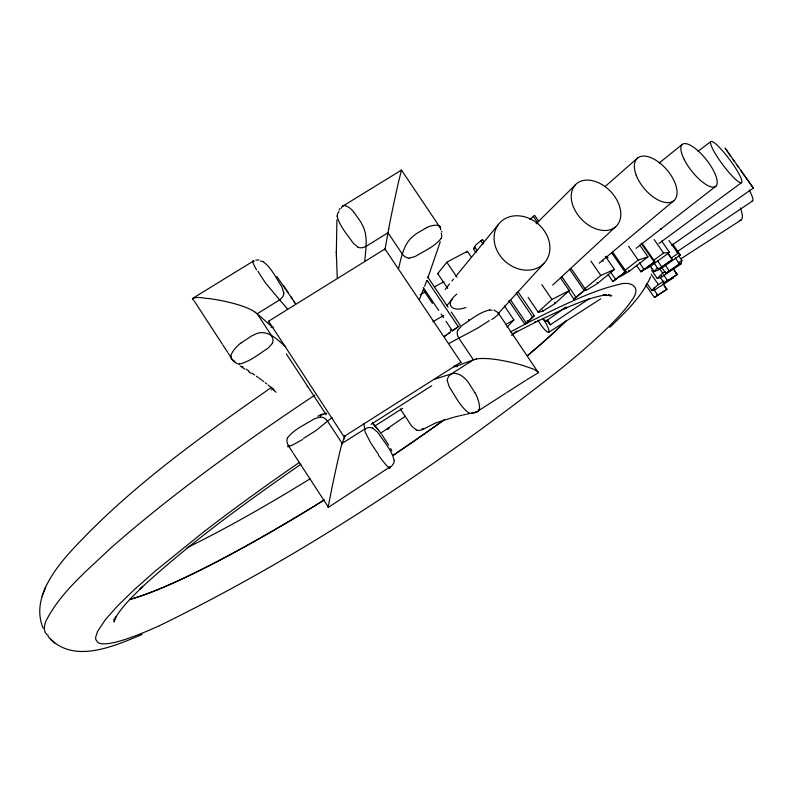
<?xml version="1.0" encoding="UTF-8"?>
<svg xmlns="http://www.w3.org/2000/svg" width="793" height="793" viewBox="0 0 793 793"><rect width="100%" height="100%" fill="white"/><g stroke="black" fill="none" stroke-linecap="round" stroke-linejoin="round"><path stroke-width="1.19" d="M336.916 219.73L336.331 253.155M364.721 261.175C365.851 248.794 368.428 235.432 361.826 223.953A17.605 6.929 61.9 0 0 360.775 221.971L354.897 213.575A27.924 11.003 61.9 0 0 353.718 212.266M344.132 436.903L268.579 321.215L384.972 248.972L460.951 362.203L460.743 362.788M378.38 454.24A28.439 3.598 55.7 0 1 377.2 452.595L371.183 443.604A17.942 2.23 55.7 0 1 370.093 441.8L365.127 431.878L363.918 423.948M384.873 249.726L384.972 248.972M364.631 429.152L342.13 443.366L341.684 444.714M231.13 356.513L231.179 358.476A13.124 5.283 -36 0 0 232.557 359.953L235.025 361.608M401.397 170.812L401.466 170.089L440.591 228.235A12.906 5.224 -35 0 1 440.541 229.871M384.952 249.894L388.719 228.731M478.972 409.297L478.288 411.091A13.104 4.857 60.9 0 1 476.643 411.934M344.221 438.757L344.905 435.496M498.46 313.413L498.182 313.265A13.005 0.882 -33.5 0 0 497.776 313.344M618.223 276.41C620.473 277.768 624.557 273.555 627.075 272.643A23.374 2.914 -34.6 0 0 629.424 271.156L647.95 256.863L639.773 245.087M665.129 271.602L662.74 273.208A20.955 2.329 -34.6 0 0 661.065 274.576L657.248 278.531L660.609 277.441A21.074 2.349 -34.6 0 0 662.185 276.628L681.098 263.93L681.891 260.352L678.778 255.901M398.592 268.391C401.575 256.496 403.726 242.965 414.442 235.184A17.555 7.484 -37.3 0 1 416.196 233.796L425.068 228.543M271.91 387.083C199.985 437.419 127.336 488.855 68.148 554.287C51.198 573.835 31.809 601.292 43.149 628.215M390.067 466.849L328.084 507.57L332.059 487.209A51.981 1.19 -77.9 0 1 335.439 471.399L337.104 463.846A31.68 0.734 -77.9 0 1 341.704 444.595M440.254 241.776L427.883 277.847M45.548 587.226L42.148 595.9M426.783 280.712L424.612 286.283M419.428 299.377L423.541 288.999M344.796 436.507L342.13 443.366L327.568 421.142L332.138 417.574M457.779 330.265L461.536 325.893A48.779 47.471 22.3 0 1 462.725 324.961C471.28 319.47 479.507 312.174 489.608 309.984M650.647 276.787C641.765 296.899 625.34 312.353 609.777 327.36M441.156 238.396C434.871 246.454 424.79 250.628 416.226 255.911A48.105 46.232 9.2 0 1 414.868 256.585L409.247 258.121M272.326 343.409L268.44 347.82A48.948 47.421 -5.6 0 1 267.201 348.761C258.389 354.332 249.904 361.727 239.555 363.977M287.572 437.746C294.094 429.34 304.512 424.909 313.404 419.368A49.483 48.869 0.7 0 1 314.801 418.654L320.56 417.039M677.361 274.219L664.365 282.942L677.133 274.656L673.277 268.351M664.078 280.94L658.408 284.598A20.221 2.171 -34.5 0 0 656.584 286.005L651.598 290.644L653.729 290.278A20.331 2.191 -34.5 0 0 654.988 289.693L672.92 278.135L674.04 276.509M476.028 252.422C469.436 247.812 479.269 242.371 482.531 239.635L484.136 242.004M339.047 209.947L340.068 208.46M456.847 294.064C443.743 304.552 452.149 312.63 465.907 307.486M676.082 273.565L676.538 272.901M667.012 289.167L654.552 297.365L667.012 289.167L663.077 283.488M303.511 438.301A28.479 2.696 -31.8 0 0 305.246 437.28L314.444 431.531A17.971 1.655 -31.8 0 0 316.219 430.341L327.568 421.142M253.284 261.145L253.78 261.165M534.304 315.723C522.072 325.864 521.814 328.589 534.304 315.723L518.047 291.834M447.738 288.493L437.716 273.625L446.826 262.205L467.345 251.302L470.963 256.635M466.175 252.749L467.345 251.302M449.581 283.894L446.439 287.72A27.894 23.77 41 0 0 445.131 289.723M451.941 281.029L453.517 279.116M455.876 276.242L498.351 224.558M447.083 305.315L452.446 298.961M288.811 445.309L288.414 445.755L292.756 452.426M481.41 240.874L482.531 239.635M499.104 312.601L544.325 262.979A29.985 24.92 41 0 0 525.333 216.985A29.985 24.92 41 0 0 496.319 248.952A29.985 24.92 41 0 0 544.325 262.979M507.005 327.271L513.894 319.916L504.398 305.91M209.045 298.555C203.831 298.505 196.823 295.858 192.412 298.921A9.199 2.052 13.5 0 0 192.937 299.665L193.77 300.26M536.108 223.814L575.312 184.928M585.502 289.415L573.914 299.07L585.502 289.415L571.148 268.51M529.724 219.344L534.71 215.458L538.655 221.197M626.014 271.375L612.949 281.545L626.014 271.375L612.801 252.263M475.473 247.247L473.748 248.833M552.642 285.153L615.646 226.758A29.073 20.103 46.3 0 0 599.359 183.143A29.073 20.103 46.3 0 0 573.071 206.021A29.073 20.103 46.3 0 0 615.646 226.758M569.215 290.615L555.348 303.233A24.672 3.301 -34.3 0 1 552.81 304.988L543.036 311.044L538.358 312.432A24.593 3.281 -34.3 0 1 538.13 312.075L551.918 299.457L569.215 290.615L560.592 278.026M342.873 206.111L341.714 207.142A12.946 4.817 59.6 0 0 341.317 208.133M636.462 265.338L640.962 271.84L654.83 261.64L642.013 243.183M605.118 186.524L637.631 157.995M511.644 335.37L516.867 330.949M599.141 263.197L674.03 200.53M585.085 288.513L600.816 275.468L614.446 269.442L605.327 256.238M583.955 290.664L587.405 289.564L595.226 284.915A24.068 3.113 -34.5 0 0 597.714 283.27L614.446 269.442M654.047 263.068L658.408 269.352L672.414 259.499L668.033 253.215M659.211 162.981L682.287 144.405M661.659 267.291L665.882 273.357L679.472 263.891M636.105 248.328L715.91 186.177M204.416 531.33L155.24 571.069L134.007 589.903L117.443 606.05L105.608 619.363L97.519 631.486L95.666 637.265L95.765 639.465L97.916 642.538A315.049 36.448 -33.3 0 0 159.353 625.746M625.34 270.046L638.196 260.094L647.95 256.863M697.989 151.265L710.786 141.63M654.83 261.64L641.022 271.811M658.983 243.461L741.356 182.786A25.644 4.292 53.3 0 0 722.145 150.333A25.644 4.292 53.3 0 0 715.068 153.267A25.644 4.292 53.3 0 0 741.356 182.786M446.102 335.211L444.011 336.747L450.384 332.089L448.273 333.635M653.749 260.243L663.563 253.046L669.54 252.362L661.63 241.003M641.368 270.79L648.04 267.816A22.63 2.716 -34.7 0 0 650.171 266.547L669.54 252.362M654.403 297.434L645.819 285.173M672.414 259.499L658.487 269.303M546.09 321.056L565.915 307.099M671.522 245.473L753.35 188.03L725.08 148.053L727.657 151.879M671.77 257.715L677.936 253.403L680.354 255.009L660.906 268.619A21.847 2.528 -34.7 0 1 659.042 269.67L654.245 271.652L650.429 266.151M405.243 416.285L387.38 428.626M300.914 464.212C245.087 503.119 189.547 542.987 139.657 589.417L142.581 586.622C132.342 596.782 121.527 606.873 114.4 619.571L115.976 616.498L114.093 621.99L113.944 619.283M665.932 273.337L679.551 264.148L675.24 257.814M387.559 429.409L389.373 428.17M380.174 433.513L387.906 428.27M550.342 324.843L589.1 298.783M676.677 251.976L752.646 200.926M678.293 262.761L681.891 260.352M457.036 327.588L452.476 330.641L459.147 326.191M537.892 320.114A12.985 2.607 57.3 0 0 548.607 332.356L600.747 298.832M681.147 258.617L741.078 220.038M505.845 393.169L476.623 411.904L474.016 412.499M506.777 392.565L525.541 380.541M526.483 379.936L537.694 373.116A9.149 2.052 11.1 0 0 538.348 372.631L498.46 313.275M344.172 436.428L460.951 362.203M371.114 424.295L431.749 385.735M434.871 379.133L451.356 373.88L473.421 359.844L476.365 359.031M374.752 426.039L402.646 408.296M287.581 309.052L279.622 299.883L257.19 313.77L254.563 311.768M365.999 246.385L387.985 232.765L402.358 254.137M307.079 386.667L307.605 386.35M310.103 478.803C270.106 503.436 229.336 526.899 187.188 547.676M192.679 298.346L253.413 261.046M342.338 206.408L401.466 170.089L398.542 181.964A50.623 1.11 -78.1 0 0 395.499 195.673L393.893 203.097A30.868 0.684 -78.1 0 0 388.699 228.82M448.947 343.438L477.277 328.322A17.694 1.606 -31.3 0 0 479.2 327.162L487.943 321.561A28.042 2.617 -31.3 0 0 489.38 320.58M420.171 294.788L425.316 291.913M506.301 324.188L513.894 319.916M434.485 286.848L443.902 281.743M512.248 334.17L538.586 320.669L567.114 307.397L563.278 309.082C577.304 303.273 591.459 297.028 606.586 294.798L603.126 295.065L611.73 295.72L608.935 294.798L610.541 295.839L609.014 294.738M317.686 416.196L326.627 413.183M554.822 309.25C575.203 299.764 595.741 289.96 617.717 284.776C631.307 280.226 642.776 287.225 630.97 301.36A314.613 36.369 -33.4 0 1 561.92 367.982C436.576 466.462 302.857 555.734 159.423 625.697M141.957 634.499C113.805 646.335 72.391 664.96 47.996 636.343M454.24 366.941L473.421 359.844L458.78 338.066M289.267 445.884L288.246 446.201M323.167 413.936L320.005 415.076M451.356 373.88C457.194 371.788 462.904 376.189 466.611 380.253A17.793 7.167 59.3 0 1 467.979 381.869L473.778 390.89A28.221 11.38 59.3 0 1 474.68 392.694M452.535 417.574L435.486 423.016L423.363 429.152A7.801 1.626 57.7 0 1 422.917 429.162L422.272 428.815A10.715 2.27 57.9 0 1 422.045 428.676M453.447 417.336L459.236 415.909M460.257 415.661L462.349 415.175M463.429 414.917L465.63 414.412M466.76 414.154L469.089 413.629M471.508 413.074L472.747 412.786M255.852 260.084L258.934 259.955M324.595 413.54L325.308 413.421M270.938 327.023L273.407 327.37M454.399 365.91L457.452 366.762M493.9 310.043L497.717 312.343M416.315 429.955L412.291 426.654A48.651 47.6 19.6 0 1 411.151 425.256L400.217 408.831M358.059 247.208L353.579 243.51A48.105 46.232 9 0 1 352.617 242.341C347.007 234.044 339.553 226.124 337.184 216.211M372.74 428.151L377.309 431.967A49.483 48.869 1.2 0 1 378.291 433.176C384.08 441.85 391.742 450.137 394.18 460.436M263.197 261.72C271.484 267.816 275.954 277.828 281.475 286.323A48.928 47.392 -5.5 0 1 282.179 287.661L283.785 293.182M468.604 412.747C460.118 406.502 455.46 396.302 449.75 387.638A48.789 47.491 22.4 0 1 449.016 386.28L447.311 380.68M753.32 188.01L745.955 177.84M389.829 467.82L388.838 467.077M241.885 366.267L242.965 367M246.098 369.122L249.081 371.154M244.68 369.042L240.2 365.999M248.863 371.877L250.866 373.235M251.936 373.116L254.662 375.01M256.417 376.239L258.112 377.448M258.944 378.053L261.363 379.807M262.136 380.392L263.673 381.542M372.353 423.016L380.194 432.205M265.159 382.672L266.607 383.792M241.32 342.992A28.261 12.262 -34.3 0 1 242.866 341.714L251.887 335.836A17.823 7.722 -34.3 0 1 253.839 334.933C266.398 327.608 277.015 339.345 285.718 346.828M268.004 384.912L274.447 390.384M273.585 390.047L276.043 392.208M50.336 638.999L54.786 643.024M273.268 327.896L257.19 313.77L271.474 335.568M372.68 423.274L378.677 430.113M654.175 271.583L656.792 268.47A21.728 2.498 -34.7 0 1 657.744 267.628M257.943 271.246A28.142 3.479 55 0 0 258.845 272.752L264.436 281.396A17.753 2.151 55 0 0 265.744 283.24L279.622 299.883M439.778 226.778L440.214 227.294M538.219 371.967L533.312 369.032L522.587 365.355A51.178 11.32 11.3 0 0 507.52 361.568L499.808 360.081A31.195 6.968 11.3 0 0 476.256 358.991M276.757 276.43L292.211 298.703M744.716 176.105L740.969 170.832M737.093 165.34L738.422 167.224M733.099 159.671L734.407 161.534M730.64 156.162L728.539 153.148M672.722 244.066L680.354 255.009M660.569 228.513L661.213 229.425M668.915 240.477L677.936 253.403M680.483 263.048L681.098 263.93M667.607 253.165L671.998 259.46M654.225 239.635L663.563 253.046M673.733 269.779L677.133 274.656M665.109 264.763L669.421 271.087M672.325 277.282L672.92 278.135M657.357 260.51L661.729 266.805M660.272 267.707L660.906 268.619M659.647 268.748L662.74 273.208M663.553 274.755L667.627 280.623M641.21 243.362L654.047 261.839M666.735 280.078L667.419 281.049M661.57 275.746L662.185 276.628M660.083 277.183L664.167 283.051M664.038 285.886L665.357 287.77M666.011 288.721L666.665 289.663M649.517 265.605L650.171 266.547M651.707 270.463L657.248 278.432M651.231 274.249L658.408 284.598M628.562 246.207L638.196 260.094M639.505 262.85L644.015 269.362M653.809 287.988L654.988 289.693M653.789 289.475L657.724 295.165M656.733 294.709L657.387 295.65M646.979 283.488L651.737 290.357M628.75 270.185L629.424 271.156M611.621 252.709L624.844 271.84M607.269 256.783L607.953 257.775M602.363 260.203L603.136 261.313M610.095 271.404L615.517 279.255M608.271 274.844L612.9 281.565M590.914 261.095L600.816 275.468M597.02 282.258L597.714 283.27M585.68 289.048L586.374 290.06M533.124 216.132L537.862 223.031M569.592 269.243L583.955 290.169M561.603 276.301L575.867 297.127M568.333 291.041L573.874 299.13M554.634 302.192L555.348 303.233M541.797 284.637L551.918 299.457M288.057 292.349L283.379 285.48M542.333 310.004L543.036 311.044M528.148 297.415L538.13 312.075M480.617 240.596L483.026 244.135M516.154 292.835L532.42 316.744M527.206 320.63L528.019 321.819M474.71 247.138L477.108 250.667M510.801 300.26L526.136 322.84M508.819 300.716L524.926 324.426M381.641 434.296L388.659 445.121M446.826 262.205L456.996 277.263M468.594 319.42L469.317 320.491M427.625 276.896L448.015 307.188M451.296 312.046L460.307 325.437M427.169 280.425L458.235 326.587M423.303 287.522L438.698 310.41M441.126 314.038L443.565 317.666M446.003 321.294L452.516 330.978M423.551 290.188L432.423 303.392M450.246 329.908L451.048 331.117M286.382 353.956L326.27 414.789M194.374 301.191L222.238 344.023M222.843 344.955L227.71 352.439M228.325 353.371L232.587 359.933M293.37 453.378L328.272 507.014M293.836 301.281L295.194 303.402L290.843 296.572M390.642 448.57L391.792 450.791M441.76 231.219L441.85 231.784M268.579 321.215L268.658 321.869M337.213 277.5L336.311 251.926M336.381 255.168L336.401 256.397M566.152 320.759A293.083 38.867 -33.3 0 1 533.808 350.278A296.602 39.402 -33.3 0 1 527.404 355.7A295.412 39.224 -33.3 0 0 533.818 350.278M442.851 420.756A292.171 38.728 -33.3 0 1 392.882 455.519M324.406 499.868A293.093 38.867 -33.3 0 1 228.771 555.437A296.453 39.372 -33.3 0 1 193.115 573.676A296.483 39.372 -33.3 0 1 161.574 588.069M228.771 555.437A295.274 39.194 -33.3 0 1 193.125 573.676A295.353 39.214 -33.3 0 1 156.766 590.051M156.855 589.982A292.33 38.768 -33.3 0 1 129.437 599.538M432.889 321.74A349.525 47.451 -33.3 0 1 443.644 315.535M48.185 635.371A395.281 52.863 -33.4 0 1 46.093 620.731C61.051 591.727 87.131 570.593 110.346 548.439C157.837 506.618 208.599 468.683 260.302 432.254A349.525 47.451 -33.3 0 1 314.841 395.162M365.92 246.266A8.515 8.208 6.7 0 1 358.03 247.297M337.084 216.211A8.426 8.108 5.5 0 1 339.017 211.582M409.238 258.221A8.515 8.208 10.9 0 1 402.477 254.067M441.265 232.964A8.426 8.108 12.6 0 1 441.255 238.425M342.705 205.774A22.065 8.673 61.9 0 1 353.757 211.85M425.068 228.553A27.844 11.885 -37.3 0 1 426.713 227.839M426.812 227.482A22.006 9.377 -37.3 0 1 440.085 226.53M476.543 411.785A8.574 8.386 22.9 0 1 468.564 412.846M458.889 337.977A8.574 8.336 18.2 0 1 457.67 330.225M489.608 309.875A8.485 8.227 19.7 0 1 491.938 310.37M447.202 380.67A8.624 8.426 19.5 0 1 451.425 374.009M423.284 429.053A7.633 7.494 16.9 0 1 416.285 430.044M498.926 313.126A22.174 2.032 -31.3 0 1 491.858 319.48M475.027 392.624A22.313 8.981 59.3 0 1 479.408 409.793M288.533 445.676A8.654 8.515 -6.1 0 1 287.472 437.716M288.365 446.132A13.233 0.783 -30.2 0 1 288.246 445.854M394.28 460.446A8.634 8.525 12.6 0 1 390.007 467.265M390.146 467.483A13.213 1.19 54.1 0 1 389.769 467.731M364.73 429.152A8.693 8.564 8.5 0 1 372.779 428.042M320.57 416.93A8.703 8.554 -0.9 0 1 327.44 421.212M389.631 468.346A22.491 2.805 55.7 0 1 378.37 455.083M302.698 439.381A22.521 2.092 -31.8 0 1 287.819 446.836M239.545 364.076A8.604 8.376 -7.5 0 1 232.706 359.863M271.355 335.647A8.644 8.416 -4.3 0 1 272.425 343.448M283.884 293.192A8.594 8.326 -1.6 0 1 279.542 299.764M260.421 261.095A8.515 8.217 -2.3 0 1 263.236 261.621M230.565 356.761A22.343 9.675 -34.3 0 1 241.042 342.804M256.575 269.858A22.244 2.716 55 0 1 253.026 260.768M253.74 261.095A13.055 1.299 57.2 0 1 254.127 261.363M254.672 311.778A31.343 6.949 13.3 0 0 231.943 303.015L224.26 301.211A51.416 11.29 13.3 0 0 209.055 298.555M565.042 321.849A292.567 38.798 -33.3 0 1 533.709 350.337M444.486 419.576A292.548 38.788 -33.3 0 1 393.06 455.39M323.147 500.641A292.548 38.788 -33.3 0 1 228.8 555.397M161.653 588.01A292.597 38.807 -33.3 0 1 130.052 599.369M510.504 331.92A318.419 37.102 -33.3 0 1 554.694 309.359M204.525 531.29A318.399 37.102 -33.3 0 1 299.268 462.507M271.464 389.928A316.853 47.897 -33.3 0 1 273.397 388.61M535.245 321.641A13.927 4.084 53.3 0 1 534.879 321.76M546.03 320.124A13.61 1.695 54.8 0 1 542.561 318.36M547.854 320.313A13.293 0.555 56 0 1 546.803 320.342M749.197 189.953A23.403 4.005 56 0 1 751.863 201.115M651.489 268.292A23.324 2.429 56 0 1 651.41 268.956M542.967 318.528A12.985 2.607 57.3 0 1 548.607 332.356M740.335 207.954A22.402 7.216 57.2 0 1 739.79 220.533M438.261 273.704A24.94 4.53 -34.3 0 1 437.716 273.625M660.658 228.741A410.229 53.171 -33.2 0 1 661.223 228.85M636.164 175.114A27.993 14.69 49.4 0 0 672.93 201.353A27.993 14.69 49.4 0 0 658.021 161.653A27.993 14.69 49.4 0 0 636.164 175.114M683.794 158.65A26.823 9.278 51.6 0 0 715.217 186.692A26.823 9.278 51.6 0 0 698.018 150.769A26.823 9.278 51.6 0 0 683.794 158.65"/></g></svg>
